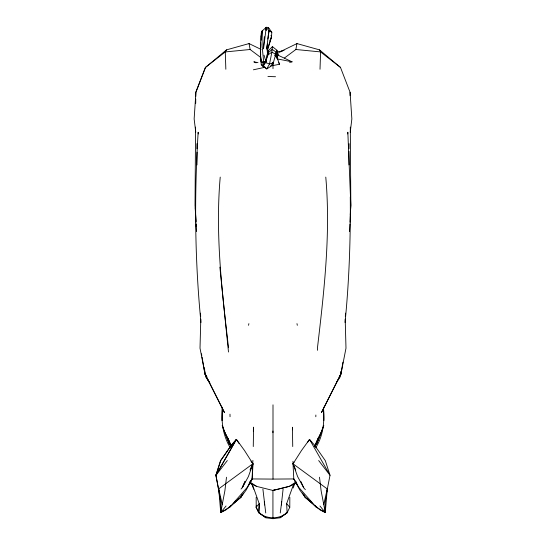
<?xml version="1.0" encoding="UTF-8"?>
<svg xmlns="http://www.w3.org/2000/svg" width="546" height="546" viewBox="0 0 546 546"><rect width="100%" height="100%" fill="white"/><g stroke="black" fill="none" stroke-linecap="round" stroke-linejoin="round"><path stroke-width="0.82" d="M222.434 407.364C220.966 421.355 222.952 435.64 230.303 447.829M267.39 50.764L271.505 36.937L271.799 32.234L268.359 27.443L266.243 27.3L262.1 31.04L262.06 45.468L263.677 62.019L266.4 61.534M260.469 42.847L260.415 55.985L261.309 64.974L266.755 68.933L270.55 66.523L273.3 62.824L276.351 52.239L272.14 49.399L268.1 52.894L265.356 62.572L263.22 66.448M195.557 127.116L195.038 205.269L195.987 221.444M195.714 103.331L195.741 99.085M195.755 96.533L195.782 92.288L205.385 67.431L225.286 51.925L225.846 69.253M323.43 408.272C324.699 421.949 323.13 435.906 315.697 447.829M196.983 164.933L197.038 152.157M266.209 30.637L266.243 27.3L268.912 30.637L271.799 32.234M222.106 420.652L222.277 407.214M256.17 497.372L256.217 507.302L258.886 512.735L265.929 517.779L273 518.7L280.071 517.779L287.114 512.735L289.783 507.302L289.83 497.372M253.269 446.56L253.569 427.245M348.976 151.31L349.017 164.933M349.017 148.771L349.099 143.694M226.051 506.005L220.748 512.482L220.912 502.982L215.991 475.3L220.68 460.688L231.354 445.324L236.459 439.428L244.458 450.436L252.975 463.807L252.211 478.938L246.103 490.124L240.854 497.249L229.675 507.241L220.748 512.482L218.714 488.957L222.263 504.436L220.748 512.482L225.716 510.053L231.245 505.357M249.891 482.459L252.075 478.938L252.894 460.401M253.364 431.497L253.44 427.245M315.82 416.735L315.861 415.028M317.41 350.314L317.472 347.761C324.071 291.175 330.808 234.132 325.778 177.109M320.017 69.253L320.584 51.925L319.512 49.87L296.956 43.578L279.648 51.993L278.364 51.931L284.077 50.348M200.798 319.089L200.013 348.184L205.023 373.812L206.095 377.368L209.848 382.896M341.1 371.266L340.977 373.812L339.905 377.368L336.657 382.063M342.949 362.141L340.977 373.812L321.505 412.469L340.977 373.812L345.987 348.184L345.202 319.089M345.331 316.537L345.495 313.145M349.529 231.6L349.904 223.956M349.986 222.256L350.825 205.269L350.307 127.116M222.242 420.652L222.57 408.272M263.493 63.548L261.275 62.046L260.415 55.985L260.729 43.66M261.063 37.087L261.268 32.978L262.1 31.04L261.479 40.186M260.326 513.322L258.756 512.735L259.214 503.671L252.293 484.309M259.35 503.671L258.886 512.735C266.892 519.464 279.108 519.464 287.114 512.735L286.65 503.671L293.571 484.309M265.486 67.704L262.264 65.704L265.356 62.572L267.997 54.873L268.209 50.914L272.42 46.615L276.924 50.239L278.672 55.617M220.222 177.109C215.192 234.132 221.929 291.175 228.528 347.761M341.127 371.26L340.977 373.812L339.25 376.638M350.279 214.633L350.825 205.269L347.843 132.234L347.734 133.934M220.748 512.482L220.85 510.926M268.659 33.988L268.912 30.637L266.98 46.54L267.465 54.061M263.37 48.819L264.339 36.657M260.688 52.655L260.415 55.985L260.749 54.347M256.217 507.302L256.34 505.739M345.038 322.488C349.201 280.808 350.621 238.773 350.286 196.935M272.42 46.615L271.867 52.184L269.533 63.937L266.755 68.933L264.728 66.96M281.347 504.995L283.094 489.1M266.728 48.976L266.926 47.311M267.915 38.971L268.912 30.637M226.501 477.231L224.877 490.834L222.263 504.436M260.442 49.413L260.749 46.895M350.245 132.105L351.856 118.939L350.075 92.288L340.486 67.431L319.512 49.87M263.527 48.758L266.243 27.3L265.745 29.757M280.255 512.981L281.729 501.719M268.004 52.382L268.209 50.914L268.352 53.303M326.849 491.448L330.009 475.3L325.32 460.688L314.646 445.324L309.541 439.428L301.542 450.436L293.025 463.807L293.789 478.938L299.897 490.124L305.146 497.249L316.325 507.241L325.252 512.482L327.286 488.957L293.025 463.807L292.984 461.254M284.452 57.999L295.877 49.495L296.956 43.578M266.673 48.205L267.451 44.028M262.1 31.04L260.394 39.681L260.401 53.467L261.275 62.046L265.356 62.572L269.533 63.937L273.3 62.824L272.058 63.602M248.553 325.3L248.887 323.642M267.758 54.511L268.1 52.894M267.212 50.048L267.943 46.854M324.147 511.22L325.252 512.482L323.737 504.436L327.286 488.957L325.088 502.982L325.252 512.482L320.284 510.053L314.755 505.357M266.68 56.334L268.209 50.914M275.027 55.672L276.924 50.239L277.231 58.101L277.225 56.436M317.909 438.711L315.028 446.519M270.98 35.353L271.505 36.937L267.397 49.256L267.704 52.512M293.175 487.967L294.881 483.169M241.789 494.881L240.854 497.256L233.702 503.269M314.865 446.464L321.553 431.886L323.764 425.511L316.305 444.785L321.553 431.886L317.547 439.202M244.908 481.592L242.151 487.776L241.045 489.045M250.082 469.99L252.839 463.807L250.948 461.022M245.045 481.592L242.287 487.776L248.41 476.528L252.975 463.807L250.218 469.99M269.854 40.636L271.505 36.937M314.612 446.403L317.397 440.281L315.138 444.86M274.918 55.303L276.351 52.239L277.197 54.798L277.061 52.518M261.084 49.433L249.044 43.578L226.488 49.87L225.416 51.925L250.123 49.495L260.729 57.48M239.148 443.605L236.322 439.428L215.847 475.3L218.577 488.957L252.839 463.807M236.459 439.428L215.991 475.3L227.327 460.544M266.161 61.254L265.356 62.572L266.352 61.35M240.718 497.249L242.465 494.43M243.475 493.024L240.854 497.256L237.503 499.795M248.717 484.575L252.211 478.938L246.942 487.714L229.675 507.241M305.364 489.68L303.712 487.776L297.59 476.528L293.025 463.807L293.973 462.414M307.657 442.212L309.541 439.428L330.009 475.3L318.673 460.544M259.214 503.671L256.081 507.302L258.756 512.735M236.322 439.428L231.217 445.324L220.543 460.688L215.847 475.3L216.653 476.788M220.611 512.482L221.717 511.22M226.488 49.87L205.514 67.431L195.918 92.288L194.144 118.939L195.755 132.105M234.821 501.822L236.159 500.812M280.071 517.779L285.155 514.093M267.997 54.873L271.867 52.184L275.778 54.231M296.253 481.77L289.366 486.35L273 490.445L275.259 489.619M296.703 482.992L289.366 486.35L272.932 490.445L256.497 486.35L249.611 481.77M285.538 513.322L287.114 512.735M279.648 51.993L282.023 51.269M289.673 62.421L292.076 61.821L277.941 55.146M253.392 69.806L264.83 67.308M270.55 66.059L279.484 64.244L276.474 55.999M261.275 62.046L265.656 61.623M275.532 76.727L267.936 76.501M272.932 479.088L293.789 478.938L297.283 484.568M252.075 478.938L273 479.088L273 404.839M295.877 49.495L320.584 51.925L340.486 67.431M271.328 65.213L273 65.527L273 68.68M258.012 62.633L253.849 61.821L256.081 62.851M277.259 58.893L292.076 61.821M249.29 482.992L256.634 486.35M260.845 514.093L265.929 517.779M308.497 499.788L305.146 497.249L302.525 493.024M309.841 500.805L311.179 501.822M312.298 503.269L305.146 497.249L304.211 494.874M316.325 507.241L299.058 487.714L293.789 478.938M286.65 503.671L289.783 507.302M319.949 506.005L325.252 512.482L325.143 510.926M206.095 377.368L209.343 382.063M276.952 55.733L277.818 57.043M224.495 412.469L205.023 373.812L206.818 376.658M205.023 373.812L206.75 376.638M275.204 55.139L276.918 58.265M228.453 439.202L224.447 431.886L222.236 425.511L229.695 444.785L224.447 431.886L230.862 444.86M224.358 412.469L204.886 373.812L202.068 357.139M231.388 446.403L228.091 438.711M293.025 463.807L295.782 469.99M300.955 481.592L303.712 487.776M278.849 62.715L279.484 64.244M231.135 446.464L228.603 440.281L230.972 446.519M251.651 483.722L253.726 489.243M268.359 27.443L268.885 29.027M264.039 55.187L266.134 62.237M296.976 323.642L297.311 325.3M323.737 504.436L321.123 490.834L319.499 477.231M249.044 43.578L250.123 49.495M218.714 488.957L219.151 491.448M201.508 353.808L201.788 355.473M276.351 52.239L277.15 58.06M262.899 489.1L265.745 512.981M264.271 501.719L264.653 504.995M262.08 64.08L262.264 65.704M219.874 267.13L228.494 352.02M272.761 63.152L273 65.527L272.782 62.251M200.962 322.488C194.758 259.282 194.199 195.591 198.157 132.234L198.266 133.934M196.13 223.996L196.28 226.549M204.538 367.854L204.886 373.812L204.77 371.266M195.297 207.821L196.014 222.256M196.096 223.956L196.471 231.6M200.505 313.145L200.669 316.537M229.982 414.175L230.043 416.735M292.731 446.56L292.431 427.245L292.472 429.798M196.901 143.694L196.983 148.771M323.566 407.364L323.758 420.652L323.587 407.214M350.075 92.288L350.102 95.686M272.932 431.026L272.932 432.712M272.932 490.445L272.932 518.065"/></g></svg>
